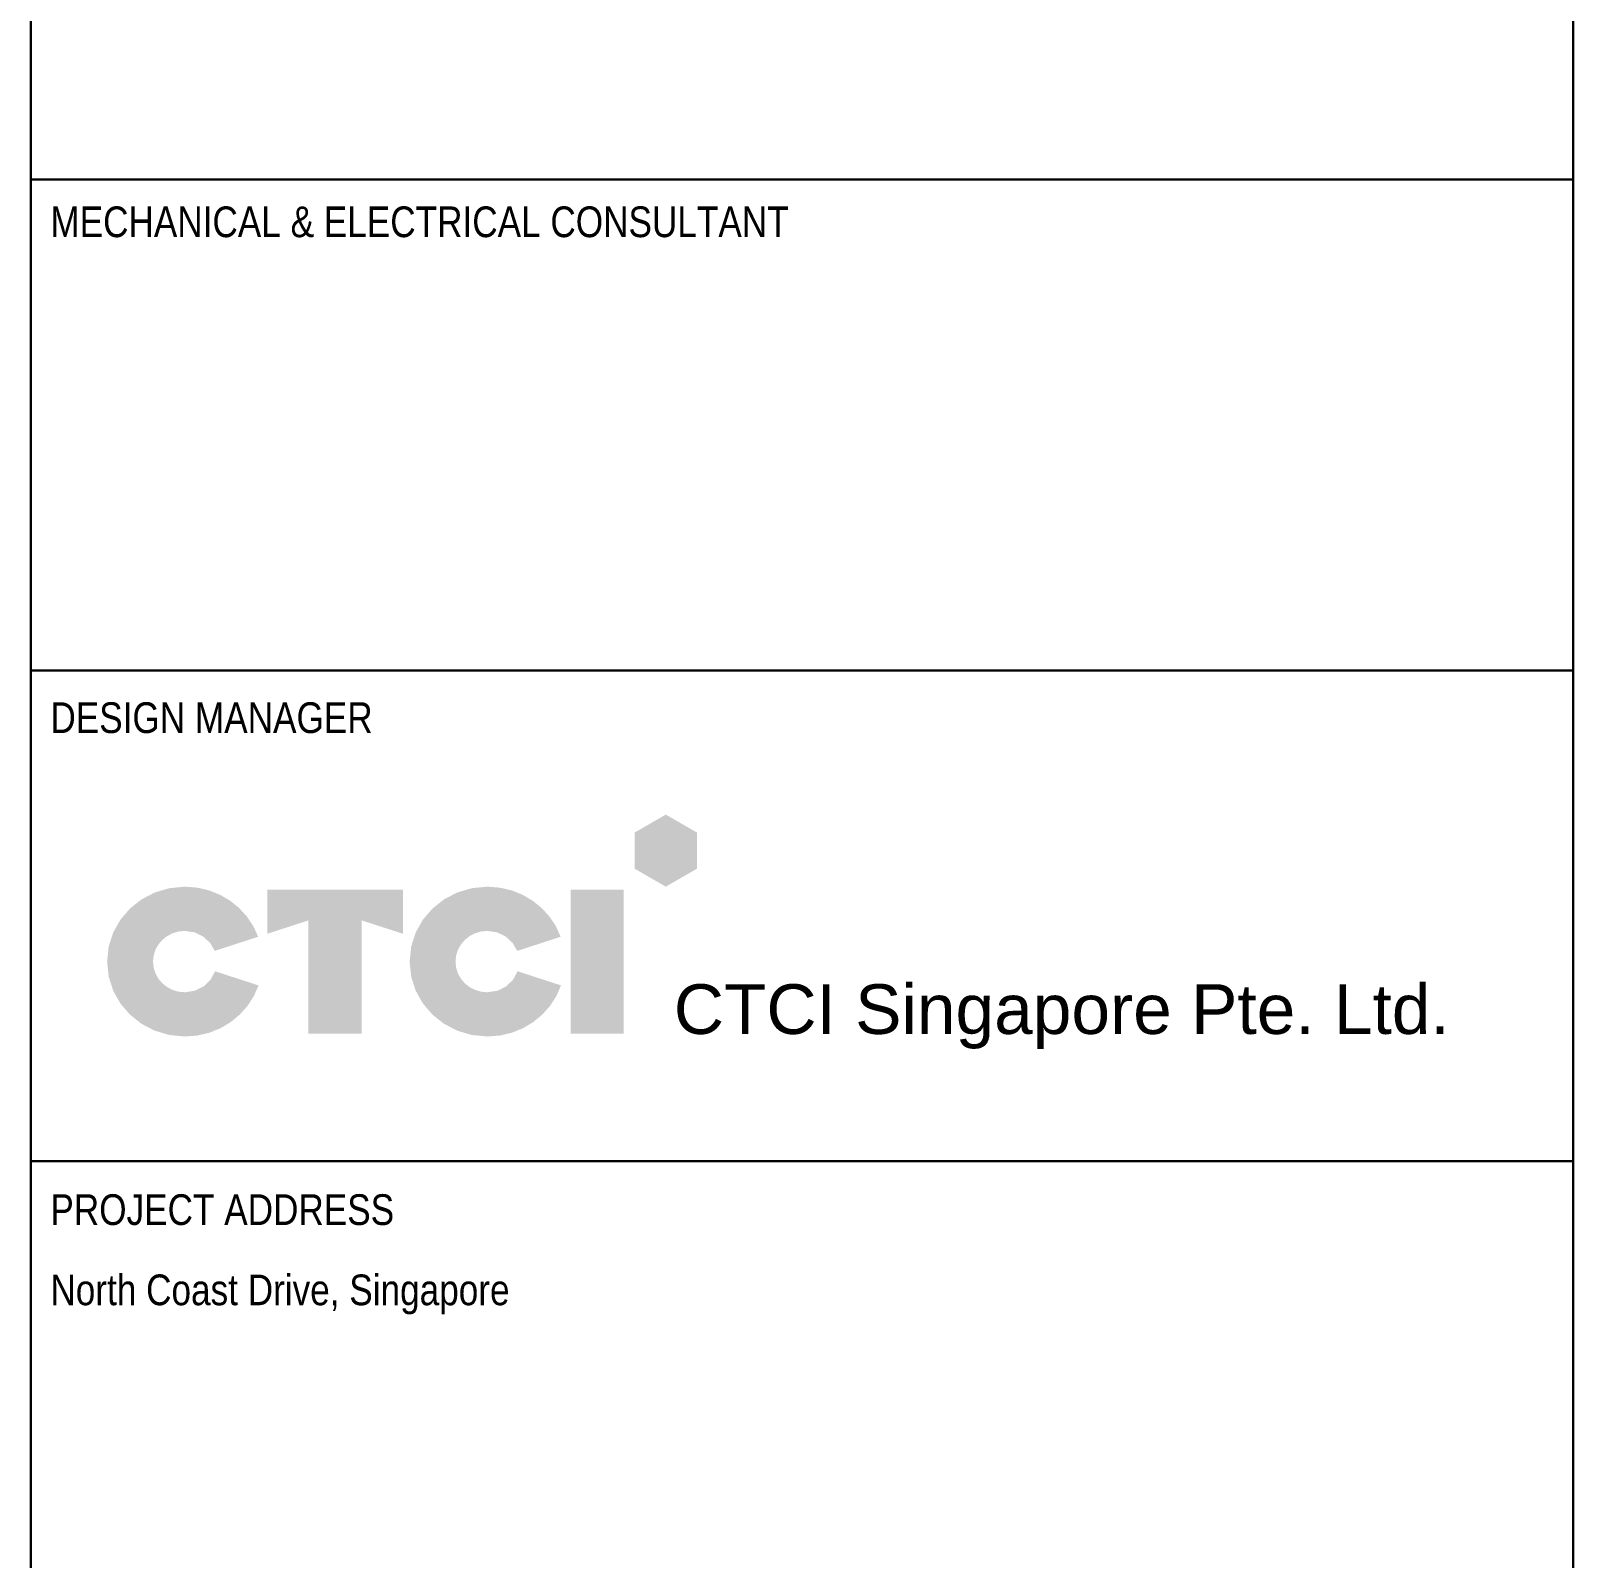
# Model space of a CAD drawing. Extents: x -15449 to 527173, y -170839 to 146543.
# Drawn here: x 15469 to 15569.5, y 7864.7 to 7964.3 of the extents above; entities that cross this region are included whole.
import ezdxf
from ezdxf.enums import TextEntityAlignment as Align

# ---------------------------------------------------------------- set-up
doc = ezdxf.new("R2010")
doc.units = 0
doc.header["$LTSCALE"] = 8
doc.layers.get('0').update_dxf_attribs({"color": 1, "linetype": 'CONTINUOUS'})
for name, color, linetype, lineweight in [('G-ANNO-TTLB', 7, 'CONTINUOUS', 9), ('G-IMPT', 7, 'CONTINUOUS', 30), ('Micron SGP Titleblock CAD template EDI$0$G-ANNO-TTLB', 7, 'CONTINUOUS', 30), ('TBLOCK', 7, 'CONTINUOUS', 0)]:
    doc.layers.add(name, color=color, linetype=linetype, lineweight=lineweight)
doc.styles.add('Arial', font='arial.ttf', dxfattribs={"width": 0.8, "height": 0.25})
doc.styles.add('Micron SGP Titleblock CAD template EDI$0$Arial Narrow', font='ARIALN.TTF', dxfattribs={"height": 2})

# ---------------------------------------------------------------- blocks, each defined once
blk = doc.blocks.new('Micron SGP Titleblock CAD template EDI$0$MU_SGP_ANTitleblock_A1_Type01_v1_1 - A1-419101-sample')
at = {"layer": 'G-IMPT', "true_color": 0xfaa21b}
blk.add_hatch(color=40, dxfattribs=at).paths.add_polyline_path([(769.8740614633401, 440.8990959164555), (771.9099967211874, 442.0735011345658), (771.9099967211874, 444.4237985279465), (769.8740614633401, 445.598785598855), (767.8390636349956, 444.4237985279465), (767.8390636349956, 442.0735011345658)])
at = {"layer": 'G-IMPT', "true_color": 0x414141}
for points in [[(740.5045890404494, 435.3836162891188), (740.2097386717141, 434.8340846079511), (739.7603306235967, 434.4005598279538), (739.1905699612381, 434.1161590707588), (738.5346617497777, 434.013999457998), (738.1167501460691, 434.0546292740284), (737.7274894892107, 434.1711613327054), (737.3752234573811, 434.3555595499067), (737.0682957287576, 434.5997878415104), (736.8150499815185, 434.8958101233947), (736.6238298938415, 435.2355903114375), (736.5029791439051, 435.611092321517), (736.4608414098866, 436.0142800695111), (736.5029791439051, 436.4175485041253), (736.6238298938415, 436.7931425651365), (736.8150499815185, 437.1330193498354), (737.0682957287576, 437.4291359555128), (737.3752234573811, 437.6734494794594), (737.7274894892107, 437.857917018966), (738.1167501460691, 437.9744956713235), (738.5346617497777, 438.0151425338225), (739.1734558118164, 437.9185388071333), (739.7315693166474, 437.6489308491443), (740.1775367560439, 437.2366234929733), (740.4798926217801, 436.7119215717379), (743.31377433883, 437.6342875537871), (743.0001527145167, 438.3205566623024), (742.5854345457346, 438.9466585551471), (742.0796298976722, 439.5029350820069), (741.4927488355191, 439.9797280925672), (740.8348014244639, 440.3673794365134), (740.1157977296958, 440.6562309635311), (739.3457478164041, 440.8366245233057), (738.5346617497777, 440.8989019655227), (737.5138302509888, 440.7996834368163), (736.5630873914233, 440.515111457315), (735.7027824877091, 440.0648114369455), (734.9532648564747, 439.4684087856344), (734.3348838143474, 438.7455289133086), (733.8679886779553, 437.9157972298951), (733.572928763926, 436.9988391453202), (733.4700533888881, 436.0142800695111), (733.572928763926, 435.0299933583893), (733.8679886779553, 434.1131902072738), (734.3348838143474, 433.2835210275787), (734.9532648564747, 432.5606362307179), (735.7027824877091, 431.9641862281055), (736.5630873914233, 431.5138214311555), (737.5138302509888, 431.2291922512817), (738.5346617497777, 431.1299490998986), (739.3550436976924, 431.1936377371778), (740.133343217909, 431.3780487076628), (740.8591858296204, 431.6731995993247), (741.5221970520192, 432.0691080001347), (742.1120024042981, 432.5557914980638), (742.61822740565, 433.1232676810832), (743.0304975752673, 433.7615541371638), (743.3384384323426, 434.460668454277)], [(746.5825910207809, 431.3132327305908), (746.5825910207809, 438.6996600229893), (743.9118543626574, 437.830048694434), (743.9118543626574, 440.7122888438344), (752.748323472667, 440.7122888438344), (752.748323472667, 437.830048694434), (750.0592584514743, 438.6996600229893), (750.0592584514743, 431.3132327305908)], [(760.2162424816734, 435.3836162891188), (759.9219088103425, 434.8340846079511), (759.4730629168797, 434.4005598279538), (758.903664397276, 434.1161590707588), (758.2476728475236, 434.013999457998), (757.8293646293123, 434.0546292740284), (757.4397823624129, 434.1711613327054), (757.0872629064161, 434.3555595499067), (756.7801431209128, 434.5997878415104), (756.5267598654929, 434.8958101233947), (756.3354499997477, 435.2355903114375), (756.2145503832676, 435.611092321517), (756.1723978756427, 436.0142800695111), (756.2145503832676, 436.4176598743874), (756.3354499997477, 436.793306211236), (756.5267598654929, 437.1331898145223), (756.7801431209128, 437.4292814187124), (757.0872629064161, 437.6735517582716), (757.4397823624129, 437.8579715676659), (757.8293646293123, 437.9745115813609), (758.2476728475236, 438.0151425338225), (758.8861936609848, 437.9185388071333), (759.4442369596195, 437.6489308491443), (759.890152375719, 437.2366234929733), (760.1922895415757, 436.7119215717379), (763.0269147371987, 437.6342875537871), (762.713320702911, 438.3206123474342), (762.2986502011058, 438.9467403781981), (761.7928970081243, 439.5030203143517), (761.2060549003086, 439.979800824168), (760.5481176539989, 440.3674305759202), (759.8290790455375, 440.6562582378814), (759.0589328512656, 440.8366324783246), (758.2476728475236, 440.8989019655227), (757.2264368423482, 440.7996834368163), (756.2753716782559, 440.515111457315), (755.4148179592353, 440.0648114369455), (754.6651162892751, 439.4684087856344), (754.0466072723632, 438.7455289133086), (753.579631512488, 437.9157972298951), (753.2845296136383, 436.9988391453202), (753.181642179802, 436.0142800695111), (753.2845296136383, 435.0299933583893), (753.579631512488, 434.1131902072738), (754.0466072723632, 433.2835210275787), (754.6651162892751, 432.5606362307179), (755.4148179592353, 431.9641862281055), (756.2753716782559, 431.5138214311555), (757.2264368423482, 431.2291922512817), (758.2476728475236, 431.1299490998986), (759.0680474717709, 431.1936377371778), (759.8462532995459, 431.3780487076628), (760.5719537310825, 431.6731995993247), (761.2348121666149, 432.0691080001347), (761.8244920063771, 432.5557914980638), (762.3306566506031, 433.1232676810832), (762.742969499527, 433.7615541371638), (763.0510939533827, 434.460668454277)], [(763.6817900589331, 431.3110346200263), (763.6817900589331, 440.712062567748), (767.12991437747, 440.712062567748), (767.12991437747, 431.3110346200263)]]:
    blk.add_hatch(color=250, dxfattribs=at).paths.add_polyline_path(points)
at = {"layer": 'Micron SGP Titleblock CAD template EDI$0$G-ANNO-TTLB'}
for p, q in [((728.499999999893, 9.000000000000625), (728.499999999893, 583.0000000000007)), ((828.999999999893, 583.0000000000007), (828.999999999893, 9.000000000000668)), ((828.999999999893, 583.0000000000007), (828.999999999893, 9.000000000000668)), ((728.499999999893, 487.0000000000006), (828.999999999893, 487.0000000000006)), ((728.499999999893, 455.0000000000006), (828.999999999893, 455.0000000000006)), ((828.999999999893, 423.0000000000006), (728.499999999893, 423.0000000000006))]:
    blk.add_line(p, q, dxfattribs=at)
at = {"layer": 'Micron SGP Titleblock CAD template EDI$0$G-ANNO-TTLB', "char_height": 2, "attachment_point": 1, "style": 'Micron SGP Titleblock CAD template EDI$0$Arial Narrow'}
for s, insert, width in [('MECHANICAL & ELECTRICAL CONSULTANT', (729.7732050740259, 485.2476022937414), 49.62445625), ('DESIGN MANAGER', (729.773205074026, 452.917641260129), 25.89450625), ('PROJECT ADDRESS', (729.7732050740261, 420.8439850372242), 27.7383875), ('North Coast Drive, Singapore', (729.7732050740261, 415.6124453414847), 56.21411614784331)]:
    blk.add_mtext(s, dxfattribs=dict(at, insert=insert, width=width))
at = {"layer": 'TBLOCK', "color": 7, "linetype": 'ByBlock', "style": 'Arial'}
blk.add_text('CTCI Singapore Pte. Ltd.', height=3.24, dxfattribs=at).set_placement((770.3970824854879, 434.5365781189483), align=Align.TOP_LEFT)
blk = doc.blocks.new('Micron SGP Titleblock CAD template EDI')
at = {"layer": 'Micron SGP Titleblock CAD template EDI$0$G-ANNO-TTLB'}
blk.add_blockref('Micron SGP Titleblock CAD template EDI$0$MU_SGP_ANTitleblock_A1_Type01_v1_1 - A1-419101-sample', (-3.845973360779285, 118.8541481222721), dxfattribs=at)

msp = doc.modelspace()

# ---------------------------------------------------------------- linework, layer by layer
at = {"layer": 'G-ANNO-TTLB'}
for p, q in [((15468.99177823168, 7476.598893311575), (15468.99177823168, 8050.598893311575)), ((15569.49177823168, 8050.598893311575), (15569.49177823168, 7476.598893311575))]:
    msp.add_line(p, q, dxfattribs=at)

# ---------------------------------------------------------------- next in the draw order: block references
msp.add_blockref('Micron SGP Titleblock CAD template EDI', (14744.33775159257, 7348.744745189302))

doc.saveas('drawing.dxf')
